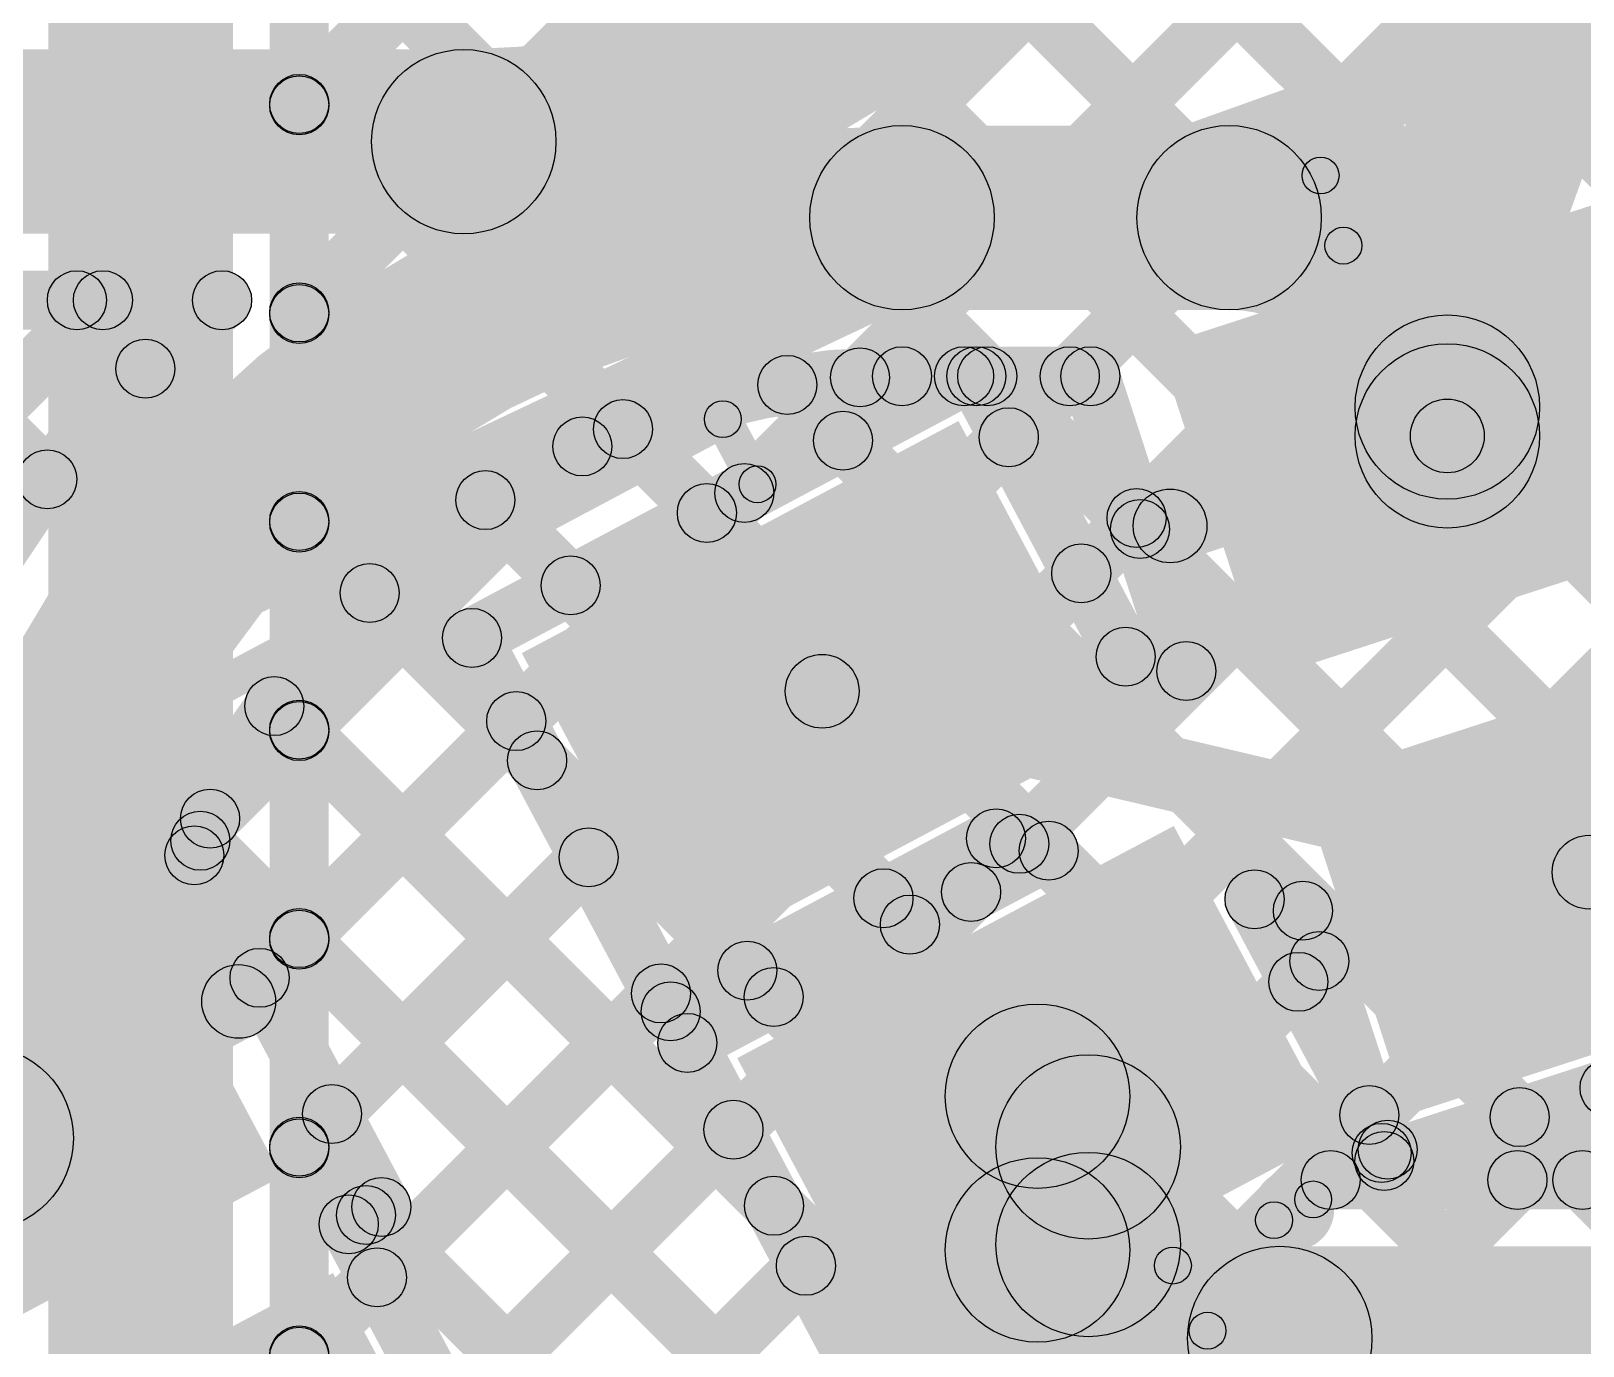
# Model space of a CAD drawing. Header units: millimetres. Extents: x -2.17 to 2.17, y -2.17 to 2.17.
# Drawn here: x -0.6979 to -0.4874, y 1.2414 to 1.4197 of the extents above; entities that cross this region are included whole.
import ezdxf

# ---------------------------------------------------------------- set-up
doc = ezdxf.new("R2010")
doc.units = ezdxf.units.MM
doc.header["$MEASUREMENT"] = 0
for name, color, linetype in [('BottomLayer', 5, 'Continuous'), ('Mechanical2', 216, 'Continuous'), ('TopLayer', 1, 'Continuous'), ('TopOverlay', 2, 'Continuous'), ('TopPaste', 8, 'Continuous'), ('TopSolder', 216, 'Continuous')]:
    doc.layers.add(name, color=color, linetype=linetype)

# ---------------------------------------------------------------- blocks, each defined once
blk = doc.blocks.new('WS2812B_M____167')
at = {"layer": 'TopLayer'}
for points in [[(0.03503945, 0.05078745), (0.09409455, 0.05078745), (0.09409455, 0.01141735), (0.03503945, 0.01141735)], [(0.03503945, -0.01141725), (0.09409455, -0.01141725), (0.09409455, -0.05078735), (0.03503945, -0.05078735)]]:
    blk.add_hatch(color=1, dxfattribs=at).paths.add_polyline_path(points)
at = {"layer": 'TopOverlay'}
h = blk.add_hatch(color=2, dxfattribs=at)
edge = h.paths.add_edge_path()
edge.add_arc((0.07, -0.06), 0.0025, 0, 360)
for points in [[(0.07249989999987501, -0.070000025), (0.067499900000125, -0.069999975), (0.067500000000125, -0.059999975), (0.07249999999987501, -0.060000025)], [(0.06999990178571557, -0.06750000000000064), (0.06999989821428444, -0.07249999999999936), (-0.07000000178571557, -0.07249989999999935), (-0.06999999821428443, -0.06749990000000064)]]:
    blk.add_hatch(color=2, dxfattribs=at).paths.add_polyline_path(points)
h = blk.add_hatch(color=2, dxfattribs=at)
edge = h.paths.add_edge_path()
edge.add_arc((0.0699999, -0.07), 0.0025, 0, 360)
h = blk.add_hatch(color=2, dxfattribs=at)
edge = h.paths.add_edge_path()
edge.add_arc((0.0699999, -0.07), 0.0025, 0, 360)
at = {"layer": 'TopPaste'}
for points in [[(0.03503945, 0.05078745), (0.09409455, 0.05078745), (0.09409455, 0.01141735), (0.03503945, 0.01141735)], [(0.03503945, -0.01141725), (0.09409455, -0.01141725), (0.09409455, -0.05078735), (0.03503945, -0.05078735)]]:
    blk.add_hatch(color=8, dxfattribs=at).paths.add_polyline_path(points)
at = {"layer": 'TopSolder'}
for points in [[(0.03103945, 0.05478745), (0.09809455, 0.05478745), (0.09809455, 0.00741735), (0.03103945, 0.00741735)], [(0.03103945, -0.00741725), (0.09809455, -0.00741725), (0.09809455, -0.05478735), (0.03103945, -0.05478735)]]:
    blk.add_hatch(color=216, dxfattribs=at).paths.add_polyline_path(points)
at = {"layer": 'TopOverlay'}
for centre in [(0.07, -0.06), (0.0699999, -0.07), (0.0699999, -0.07)]:
    blk.add_circle(centre, 0.0025, dxfattribs=at)
blk = doc.blocks.new('WS2812B_M____168')
at = {"layer": 'TopLayer'}
for points in [[(-0.09409445, 0.05078745), (-0.03503935, 0.05078745), (-0.03503935, 0.01141735), (-0.09409445, 0.01141735)], [(0.03503945, 0.05078765), (0.09409455, 0.05078765), (0.09409455, 0.01141755), (0.03503945, 0.01141755)], [(-0.09409445, -0.01141725), (-0.03503935, -0.01141725), (-0.03503935, -0.05078735), (-0.09409445, -0.05078735)], [(0.03503945, -0.01141735), (0.09409455, -0.01141735), (0.09409455, -0.05078745), (0.03503945, -0.05078745)]]:
    blk.add_hatch(color=1, dxfattribs=at).paths.add_polyline_path(points)
at = {"layer": 'TopOverlay'}
h = blk.add_hatch(color=2, dxfattribs=at)
edge = h.paths.add_edge_path()
edge.add_arc((-0.0700002, 0.0700001), 0.0025, 0, 360)
h = blk.add_hatch(color=2, dxfattribs=at)
edge = h.paths.add_edge_path()
edge.add_arc((-0.0700002, 0.0700001), 0.0025, 0, 360)
for points in [[(0.07000009821428954, 0.07250019999999936), (0.07000010178571045, 0.06750020000000063), (-0.07000019821428954, 0.06750010000000065), (-0.07000020178571045, 0.07250009999999936)], [(-0.06749980000200001, 0.06000019999999992), (-0.07249979999799999, 0.06000000000000008), (-0.07250019999799999, 0.07000000000000008), (-0.06750020000200001, 0.07000019999999992)], [(-0.06750010000112495, -0.0700002749985), (-0.07250009999887505, -0.0700001250015), (-0.07249979999887504, -0.0599999250015), (-0.06749980000112496, -0.0600000749985)], [(0.07000019821428954, -0.06750010000000065), (0.07000020178571045, -0.07250009999999936), (-0.07000009821428954, -0.07250019999999936), (-0.07000010178571045, -0.06750020000000063)]]:
    blk.add_hatch(color=2, dxfattribs=at).paths.add_polyline_path(points)
h = blk.add_hatch(color=2, dxfattribs=at)
edge = h.paths.add_edge_path()
edge.add_arc((-0.091, 0.0610001), 0.0025, 0, 360)
h = blk.add_hatch(color=2, dxfattribs=at)
edge = h.paths.add_edge_path()
edge.add_arc((-0.085, 0.0610001), 0.0025, 0, 360)
h = blk.add_hatch(color=2, dxfattribs=at)
edge = h.paths.add_edge_path()
edge.add_arc((-0.0699998, 0.0600001), 0.0025, 0, 360)
h = blk.add_hatch(color=2, dxfattribs=at)
edge = h.paths.add_edge_path()
edge.add_arc((-0.0699998, -0.06), 0.0025, 0, 360)
h = blk.add_hatch(color=2, dxfattribs=at)
edge = h.paths.add_edge_path()
edge.add_arc((-0.0700001, -0.0700002), 0.0025, 0, 360)
h = blk.add_hatch(color=2, dxfattribs=at)
edge = h.paths.add_edge_path()
edge.add_arc((-0.0700001, -0.0700002), 0.0025, 0, 360)
at = {"layer": 'TopPaste'}
for points in [[(-0.09409445, 0.05078745), (-0.03503935, 0.05078745), (-0.03503935, 0.01141735), (-0.09409445, 0.01141735)], [(0.03503945, 0.05078765), (0.09409455, 0.05078765), (0.09409455, 0.01141755), (0.03503945, 0.01141755)], [(-0.09409445, -0.01141725), (-0.03503935, -0.01141725), (-0.03503935, -0.05078735), (-0.09409445, -0.05078735)], [(0.03503945, -0.01141735), (0.09409455, -0.01141735), (0.09409455, -0.05078745), (0.03503945, -0.05078745)]]:
    blk.add_hatch(color=8, dxfattribs=at).paths.add_polyline_path(points)
at = {"layer": 'TopSolder'}
for points in [[(-0.09809445, 0.05478745), (-0.03103935, 0.05478745), (-0.03103935, 0.00741735), (-0.09809445, 0.00741735)], [(0.03103945, 0.05478765), (0.09809455, 0.05478765), (0.09809455, 0.00741755), (0.03103945, 0.00741755)], [(-0.09809445, -0.00741725), (-0.03103935, -0.00741725), (-0.03103935, -0.05478735), (-0.09809445, -0.05478735)], [(0.03103945, -0.00741735), (0.09809455, -0.00741735), (0.09809455, -0.05478745), (0.03103945, -0.05478745)]]:
    blk.add_hatch(color=216, dxfattribs=at).paths.add_polyline_path(points)
at = {"layer": 'TopOverlay', "const_width": 0.005}
blk.add_lwpolyline([(-0.085, 0.0610001, 1), (-0.091, 0.0610001, 1)], format="xyb", close=True, dxfattribs=at)
at = {"layer": 'TopOverlay'}
for centre in [(-0.0700002, 0.0700001), (-0.0700002, 0.0700001), (-0.091, 0.0610001), (-0.085, 0.0610001), (-0.0699998, 0.0600001), (-0.0699998, -0.06), (-0.0700001, -0.0700002), (-0.0700001, -0.0700002)]:
    blk.add_circle(centre, 0.0025, dxfattribs=at)

msp = doc.modelspace()

# ---------------------------------------------------------------- hatches: boundary and pattern name
at = {"layer": 'BottomLayer'}
for points in [[(-0.6586715728752539, 1.406992472875254), (-0.6643284271247462, 1.412649327124746), (-0.01714362712474619, 2.059834127124746), (-0.01148677287525381, 2.054177272875254)], [(-0.6586715728752539, 1.378708172875254), (-0.6643284271247462, 1.384365027124746), (0.01080927287525381, 2.059502727124746), (0.01646612712474619, 2.053845872875254)], [(-0.6586715728752539, 1.350423872875254), (-0.6643284271247462, 1.356080727124746), (0.03876217287525381, 2.059171327124746), (0.04441902712474619, 2.053514472875254)], [(-0.6586715728752539, 1.322139572875254), (-0.6643284271247462, 1.327796427124746), (0.06671497287525381, 2.058839827124746), (0.07237182712474619, 2.053182972875254)], [(-0.6586715728752539, 1.293855272875254), (-0.6643284271247462, 1.299512127124746), (0.09466787287525381, 2.058508427124746), (0.1003247271247462, 2.052851572875254)], [(-0.9163924271247461, 1.828554472875254), (-0.9107355728752539, 1.834211327124746), (0.1917578271247462, 0.7317179271247461), (0.1861009728752538, 0.7260610728752539)], [(-0.9346309271247462, 1.818508672875254), (-0.9289740728752539, 1.824165527124746), (0.1634735271247462, 0.7317179271247461), (0.1578166728752538, 0.7260610728752539)], [(-0.9528694271247461, 1.808462872875254), (-0.9472125728752538, 1.814119727124746), (0.1351892271247462, 0.7317179271247461), (0.1295323728752538, 0.7260610728752539)], [(-0.9711079271247461, 1.798417072875254), (-0.9654510728752539, 1.804073927124746), (0.1069049271247462, 0.7317179271247461), (0.1012480728752538, 0.7260610728752539)], [(-0.6586715728752539, 1.265570972875254), (-0.6643284271247462, 1.271227827124746), (-0.1344478271247462, 1.801108427124746), (-0.1287909728752538, 1.795451572875254)], [(-0.9893464271247462, 1.788371272875254), (-0.9836895728752538, 1.794028127124746), (0.07862062712474618, 0.7317179271247461), (0.07296377287525381, 0.7260610728752539)], [(-0.6586715728752539, 1.237286672875254), (-0.6643284271247462, 1.242943527124746), (-0.1357931271247462, 1.771478827124746), (-0.1301362728752538, 1.765821972875254)], [(-0.6586715728752539, 1.209002372875254), (-0.6643284271247462, 1.214659227124746), (-0.1357931271247462, 1.743194527124746), (-0.1301362728752538, 1.737537672875254)], [(-0.6586715728752539, 1.180718072875254), (-0.6643284271247462, 1.186374927124746), (-0.1357931271247462, 1.714910227124746), (-0.1301362728752538, 1.709253372875254)], [(-0.6586715728752539, 1.152433772875254), (-0.6643284271247462, 1.158090627124746), (-0.1357931271247462, 1.686625927124746), (-0.1301362728752538, 1.680969072875254)], [(-0.6586715728752539, 1.124149472875254), (-0.6643284271247462, 1.129806327124746), (-0.1357931271247462, 1.658341627124746), (-0.1301362728752538, 1.652684772875254)], [(-1.462475672875254, 0.2920610728752538), (-1.468132527124746, 0.2977179271247462), (-0.1357931271247462, 1.630057327124746), (-0.1301362728752538, 1.624400472875254)], [(-1.434191372875254, 0.2920610728752538), (-1.439848227124746, 0.2977179271247462), (-0.1357931271247462, 1.601773027124746), (-0.1301362728752538, 1.596116172875254)], [(-0.6705, 1.1213895), (-0.6955, 1.1213895), (-0.6955, 1.4413895), (-0.6705, 1.4413895)], [(-0.6575, 1.1213895), (-0.6655, 1.1213895), (-0.6655, 1.4413895), (-0.6575, 1.4413895)], [(-0.6643284271247462, 1.435068972875254), (-0.6586715728752539, 1.440725827124746), (0.05033632712474619, 0.7317179271247461), (0.04467947287525381, 0.7260610728752539)], [(-0.6643284271247462, 1.406784672875254), (-0.6586715728752539, 1.412441527124746), (0.02205202712474619, 0.7317179271247461), (0.01639517287525381, 0.7260610728752539)], [(-0.6643284271247462, 1.378500372875254), (-0.6586715728752539, 1.384157227124746), (-0.004080172875253809, 0.7295658271247462), (-0.00973702712474619, 0.7239089728752539)], [(-0.6643284271247462, 1.350216072875254), (-0.6586715728752539, 1.355872927124746), (-0.02374777287525381, 0.7209491271247461), (-0.02940462712474619, 0.7152922728752539)], [(-0.6643284271247462, 1.321931772875254), (-0.6586715728752539, 1.327588627124746), (-0.03879257287525381, 0.7077096271247462), (-0.04444942712474619, 0.7020527728752538)], [(-0.6643284271247462, 1.293647472875254), (-0.6586715728752539, 1.299304327124746), (-0.04949907287525381, 0.6901318271247462), (-0.05515592712474619, 0.6844749728752538)], [(-0.6643284271247462, 1.265363172875254), (-0.6586715728752539, 1.271020027124746), (-0.05461567287525381, 0.6669641271247462), (-0.06027252712474619, 0.6613072728752538)], [(-0.6643284271247462, 1.237078872875254), (-0.6586715728752539, 1.242735727124746), (-0.06957317287525382, 0.6536373271247461), (-0.07523002712474619, 0.6479804728752538)]]:
    msp.add_hatch(color=5, dxfattribs=at).paths.add_polyline_path(points)
h = msp.add_hatch(color=5, dxfattribs=at)
edge = h.paths.add_edge_path()
edge.add_arc((-0.6615, 1.4098209), 0.004, 0, 360)
h = msp.add_hatch(color=5, dxfattribs=at)
edge = h.paths.add_edge_path()
edge.add_arc((-0.6615, 1.4096131), 0.004, 0, 360)
h = msp.add_hatch(color=5, dxfattribs=at)
edge = h.paths.add_edge_path()
edge.add_arc((-0.6615, 1.3815366), 0.004, 0, 360)
h = msp.add_hatch(color=5, dxfattribs=at)
edge = h.paths.add_edge_path()
edge.add_arc((-0.6615, 1.3813288), 0.004, 0, 360)
h = msp.add_hatch(color=5, dxfattribs=at)
edge = h.paths.add_edge_path()
edge.add_arc((-0.6615, 1.3532523), 0.004, 0, 360)
h = msp.add_hatch(color=5, dxfattribs=at)
edge = h.paths.add_edge_path()
edge.add_arc((-0.6615, 1.3530445), 0.004, 0, 360)
h = msp.add_hatch(color=5, dxfattribs=at)
edge = h.paths.add_edge_path()
edge.add_arc((-0.6615, 1.324968), 0.004, 0, 360)
h = msp.add_hatch(color=5, dxfattribs=at)
edge = h.paths.add_edge_path()
edge.add_arc((-0.6615, 1.3247602), 0.004, 0, 360)
h = msp.add_hatch(color=5, dxfattribs=at)
edge = h.paths.add_edge_path()
edge.add_arc((-0.6615, 1.2966837), 0.004, 0, 360)
h = msp.add_hatch(color=5, dxfattribs=at)
edge = h.paths.add_edge_path()
edge.add_arc((-0.6615, 1.2964759), 0.004, 0, 360)
h = msp.add_hatch(color=5, dxfattribs=at)
edge = h.paths.add_edge_path()
edge.add_arc((-0.6615, 1.2683994), 0.004, 0, 360)
h = msp.add_hatch(color=5, dxfattribs=at)
edge = h.paths.add_edge_path()
edge.add_arc((-0.6615, 1.2681916), 0.004, 0, 360)
h = msp.add_hatch(color=5, dxfattribs=at)
edge = h.paths.add_edge_path()
edge.add_arc((-0.6615, 1.2401151), 0.004, 0, 360)
h = msp.add_hatch(color=5, dxfattribs=at)
edge = h.paths.add_edge_path()
edge.add_arc((-0.6615, 1.2399073), 0.004, 0, 360)
at = {"layer": 'TopLayer'}
for points in [[(-0.7333295, 1.3921993), (-0.7333295, 1.4171993), (-0.6391822, 1.4171993), (-0.6391822, 1.3921993)], [(-0.5797604, 1.3818895), (-0.5797604, 1.4068895), (-0.5354084, 1.4068895), (-0.5354084, 1.3818895)], [(-0.7333295, 1.3791993), (-0.7333295, 1.3871993), (-0.6719548, 1.3871993), (-0.6719548, 1.3791993)], [(-0.7566933728752538, 1.308970672875254), (-0.7623502271247461, 1.314627527124746), (-0.6909500271247462, 1.386027727124746), (-0.6852931728752538, 1.380370872875254)], [(-0.7227673271247461, 1.380370872875254), (-0.7171104728752539, 1.386027727124746), (-0.6928235728752539, 1.361740827124746), (-0.6984804271247461, 1.356083972875254)], [(-0.6944830271247462, 1.380370872875254), (-0.6888261728752538, 1.386027727124746), (-0.6795305728752539, 1.376732127124746), (-0.6851874271247461, 1.371075272875254)], [(-0.5042685120131196, 1.36003941839816), (-0.5073586879868803, 1.36954998160184), (-0.4697657879868803, 1.38176468160184), (-0.4666756120131196, 1.37225411839816)], [(-0.6361993107766669, 1.333871511208907), (-0.6399550892233331, 1.340935088791093), (-0.573215389223333, 1.376421288791093), (-0.569459610776667, 1.369357711208907)], [(-0.5797604, 1.3688895), (-0.5797604, 1.3768895), (-0.5713375, 1.3768895), (-0.5713375, 1.3688895)], [(-0.5696751, 1.3688895), (-0.5696751, 1.3768895), (-0.5542114, 1.3768895), (-0.5542114, 1.3688895)], [(-0.5983126728752538, 1.354214172875254), (-0.6039695271247462, 1.359871027124746), (-0.5882794271247461, 1.375561127124746), (-0.5826225728752539, 1.369904272875254)], [(-0.5981431271247462, 1.368883872875254), (-0.5924862728752539, 1.374540727124746), (-0.5849314728752538, 1.366985927124746), (-0.5905883271247462, 1.361329072875254)], [(-0.5732068917590885, 1.371011616358654), (-0.5661433082409115, 1.374767383641346), (-0.5459136082409115, 1.336720783641346), (-0.5529771917590884, 1.332965016358654)], [(-0.5710360271247461, 1.370061072875254), (-0.5653791728752539, 1.375717927124746), (-0.5446465728752539, 1.354985327124746), (-0.5503034271247461, 1.349328472875254)], [(-0.5624501728752539, 1.361792372875254), (-0.5681070271247461, 1.367449227124746), (-0.5598383271247461, 1.375717927124746), (-0.5541814728752539, 1.370061072875254)], [(-0.5580156260346854, 1.371653431928645), (-0.5504071739653147, 1.374125568071355), (-0.5374146739653147, 1.334138768071355), (-0.5450231260346853, 1.331666631928645)], [(-0.6204284271247461, 1.362884872875254), (-0.6147715728752539, 1.368541727124746), (-0.6033973728752539, 1.357167527124746), (-0.6090542271247461, 1.351510672875254)], [(-0.5418614120131197, 1.34782471839816), (-0.5449515879868804, 1.35733528160184), (-0.5073586879868803, 1.36954998160184), (-0.5042685120131196, 1.36003941839816)], [(-0.4933136, 1.3647947), (-0.5183136, 1.3647947), (-0.5183136, 1.3687097), (-0.4933136, 1.3687097)], [(-0.6707523728752539, 1.310058772875254), (-0.6764092271247462, 1.315715627124746), (-0.6259371271247461, 1.366187727124746), (-0.6202802728752539, 1.360530872875254)], [(-0.6390822271247462, 1.353254372875254), (-0.6334253728752539, 1.358911227124746), (-0.6218631728752538, 1.347349027124746), (-0.6275200271247462, 1.341692172875254)], [(-0.5526316728752538, 1.343326572875254), (-0.5582885271247462, 1.348983427124746), (-0.5507897271247462, 1.356482227124746), (-0.5451328728752538, 1.350825372875254)], [(-0.6547803271247461, 1.340668172875254), (-0.6491234728752538, 1.346325027124746), (-0.6264135728752539, 1.323615127124746), (-0.6320704271247461, 1.317958272875254)], [(-0.6416089900272172, 1.335525413101476), (-0.6345454099727829, 1.339281186898524), (-0.6076117099727828, 1.288626286898524), (-0.6146752900272172, 1.284870513101476)], [(-0.5503635988542365, 1.330949712249059), (-0.5485272011457635, 1.338736087750941), (-0.5403007011457636, 1.336795887750941), (-0.5421370988542364, 1.329009512249059)], [(-0.591740269407648, 1.325297020226399), (-0.5894447305923519, 1.335029979773601), (-0.485443530592352, 1.310501079773601), (-0.4877390694076481, 1.300768120226399)], [(-0.6677149271247461, 1.325318472875254), (-0.6620580728752539, 1.330975327124746), (-0.5942986728752538, 1.263215927124746), (-0.5999555271247461, 1.257559072875254)], [(-0.6640551728752538, 1.288471672875254), (-0.6697120271247461, 1.294128527124746), (-0.6349013271247461, 1.328939227124746), (-0.6292444728752539, 1.323282372875254)], [(-0.6092656082814456, 1.283216612535644), (-0.6130213917185544, 1.290280187464356), (-0.5688842917185544, 1.313748387464357), (-0.5651285082814456, 1.306684812535644)], [(-0.5679246287389397, 1.306323419297414), (-0.5660881712610604, 1.314109780702586), (-0.5589545712610603, 1.312427280702586), (-0.5607910287389397, 1.304640919297414)], [(-0.6777384271247462, 1.307057672875254), (-0.6720815728752538, 1.312714527124746), (-0.5861856728752538, 1.226818627124746), (-0.5918425271247462, 1.221161772875254)], [(-0.6069959134038967, 1.278948009811983), (-0.6107516865961032, 1.286011590188017), (-0.5617506865961033, 1.312065890188017), (-0.5579949134038967, 1.305002309811983)], [(-0.5675589728752538, 1.300114972875254), (-0.5732158271247462, 1.305771827124746), (-0.5666854271247461, 1.312302227124746), (-0.5610285728752539, 1.306645372875254)], [(-0.679251990367268, 1.306041513741018), (-0.672188409632732, 1.309797286258982), (-0.6468324096327319, 1.262109586258982), (-0.653895990367268, 1.258353813741018)], [(-0.6542366728752539, 1.270005872875254), (-0.6598935271247461, 1.275662727124746), (-0.6250828271247462, 1.310473427124746), (-0.6194259728752538, 1.304816572875254)], [(-0.5850996271247462, 1.299271772875254), (-0.5794427728752538, 1.304928627124746), (-0.5758679728752538, 1.301353827124746), (-0.5815248271247462, 1.295696972875254)], [(-0.5328739266500135, 1.29805661880473), (-0.5310374733499864, 1.30584298119527), (-0.5244838733499864, 1.30429728119527), (-0.5263203266500136, 1.29651091880473)], [(-0.5354874919785466, 1.300071916771395), (-0.5284239080214534, 1.303827683228604), (-0.5128642080214534, 1.274564083228604), (-0.5199277919785465, 1.270808316771395)], [(-0.5292063257283014, 1.299168030985693), (-0.5215978742716986, 1.301640169014307), (-0.5125917742716986, 1.273922269014307), (-0.5202002257283014, 1.271450130985693)], [(-0.5231762728752538, 1.287929072875254), (-0.5288331271247462, 1.293585927124746), (-0.5260126271247462, 1.296406427124746), (-0.5203557728752538, 1.290749572875254)], [(-0.6035654271247461, 1.289453272875254), (-0.5979085728752539, 1.295110127124746), (-0.5943337728752539, 1.291535327124746), (-0.5999906271247462, 1.285878472875254)], [(-0.7022636452787787, 1.265124160391285), (-0.7069583547212214, 1.273953639608715), (-0.6720576547212214, 1.292510639608715), (-0.6673629452787787, 1.283681160391285)], [(-0.5131329343718258, 1.262643573171478), (-0.5156050656281741, 1.270252026828522), (-0.4423212656281741, 1.294063326828522), (-0.4398491343718259, 1.286454873171478)], [(-0.6481152728752538, 1.247842972875254), (-0.6537721271247462, 1.253499827124746), (-0.6152644271247462, 1.292007527124746), (-0.6096075728752539, 1.286350672875254)], [(-0.6124055906443481, 1.28060191426213), (-0.605342009355652, 1.28435768573787), (-0.5812636093556519, 1.23907278573787), (-0.588327190644348, 1.23531701426213)], [(-0.4934756728752538, 1.261061072875254), (-0.4991325271247462, 1.266717927124746), (-0.4866482271247461, 1.279202227124746), (-0.4809913728752538, 1.273545372875254)], [(-0.6382967728752539, 1.229377172875254), (-0.6439536271247461, 1.235034027124746), (-0.6054459271247461, 1.273541727124746), (-0.5997890728752538, 1.267884872875254)], [(-0.5488891, 1.2543895), (-0.5738891, 1.2543895), (-0.5738891, 1.27524), (-0.5488891, 1.27524)], [(-0.5202002284470703, 1.271450139353227), (-0.5125917715529298, 1.273922260646773), (-0.5109264715529297, 1.268796960646773), (-0.5185349284470703, 1.266324839353227)], [(-0.5199277873712049, 1.270808308106254), (-0.512864212628795, 1.274564091893746), (-0.5103726126287951, 1.269878091893746), (-0.517436187371205, 1.266122308106254)], [(-0.4988425271247461, 1.269583272875254), (-0.4931856728752538, 1.275240127124746), (-0.4846634728752539, 1.266717927124746), (-0.4903203271247462, 1.261061072875254)], [(-0.5197575927277182, 1.260357720805782), (-0.5235134072722819, 1.267421279194218), (-0.5166086072722819, 1.271092679194218), (-0.5128527927277181, 1.264029120805782)], [(-0.5420164, 1.2551326), (-0.5670164, 1.2551326), (-0.5670164, 1.2683673), (-0.5420164, 1.2683673)], [(-0.5216355, 1.2598895), (-0.5216355, 1.2678895), (-0.4637777, 1.2678895), (-0.4637777, 1.2598895)], [(-0.6529010372168793, 1.254352597150495), (-0.6566567627831207, 1.261416202849505), (-0.6522420627831207, 1.263763502849505), (-0.6484863372168793, 1.256699897150495)], [(-0.6552659271247462, 1.256300872875254), (-0.6496090728752538, 1.261957727124746), (-0.5966308728752538, 1.208979527124746), (-0.6022877271247461, 1.203322672875254)], [(-0.6583106907100881, 1.256006514385769), (-0.6512471092899119, 1.259762285614231), (-0.624391009289912, 1.209253285614231), (-0.631454590710088, 1.205497514385769)], [(-0.6284783728752539, 1.210911272875254), (-0.6341352271247461, 1.216568127124746), (-0.5956274271247461, 1.255075927124746), (-0.5899705728752539, 1.249419072875254)], [(-0.5420164, 1.1557883), (-0.5670164, 1.1557883), (-0.5670164, 1.2551326), (-0.5420164, 1.2551326)], [(-0.5285386, 1.2298895), (-0.5285386, 1.2548895), (-0.4637777, 1.2548895), (-0.4637777, 1.2298895)]]:
    msp.add_hatch(color=1, dxfattribs=at).paths.add_polyline_path(points)
h = msp.add_hatch(color=1, dxfattribs=at)
edge = h.paths.add_edge_path()
edge.add_arc((-0.6391822, 1.4046993), 0.0125, 0, 360)
h = msp.add_hatch(color=1, dxfattribs=at)
edge = h.paths.add_edge_path()
edge.add_arc((-0.6391822, 1.4046993), 0.0125, 0, 360)
h = msp.add_hatch(color=1, dxfattribs=at)
edge = h.paths.add_edge_path()
edge.add_arc((-0.5797604, 1.3943895), 0.0125, 0, 360)
h = msp.add_hatch(color=1, dxfattribs=at)
edge = h.paths.add_edge_path()
edge.add_arc((-0.5797604, 1.3943895), 0.0125, 0, 360)
h = msp.add_hatch(color=1, dxfattribs=at)
edge = h.paths.add_edge_path()
edge.add_arc((-0.5354084, 1.3943895), 0.0125, 0, 360)
h = msp.add_hatch(color=1, dxfattribs=at)
edge = h.paths.add_edge_path()
edge.add_arc((-0.5354084, 1.3943895), 0.0125, 0, 360)
h = msp.add_hatch(color=1, dxfattribs=at)
edge = h.paths.add_edge_path()
edge.add_arc((-0.6916546, 1.3831993), 0.004, 0, 360)
h = msp.add_hatch(color=1, dxfattribs=at)
edge = h.paths.add_edge_path()
edge.add_arc((-0.6881216, 1.3831993), 0.004, 0, 360)
h = msp.add_hatch(color=1, dxfattribs=at)
edge = h.paths.add_edge_path()
edge.add_arc((-0.6719548, 1.3831993), 0.004, 0, 360)
h = msp.add_hatch(color=1, dxfattribs=at)
edge = h.paths.add_edge_path()
edge.add_arc((-0.6719548, 1.3831993), 0.004, 0, 360)
h = msp.add_hatch(color=1, dxfattribs=at)
edge = h.paths.add_edge_path()
edge.add_arc((-0.5058136, 1.3687097), 0.0125, 0, 360)
h = msp.add_hatch(color=1, dxfattribs=at)
edge = h.paths.add_edge_path()
edge.add_arc((-0.5058136, 1.3687097), 0.0125, 0, 360)
h = msp.add_hatch(color=1, dxfattribs=at)
edge = h.paths.add_edge_path()
edge.add_arc((-0.682359, 1.3739037), 0.004, 0, 360)
h = msp.add_hatch(color=1, dxfattribs=at)
edge = h.paths.add_edge_path()
edge.add_arc((-0.585451, 1.3727327), 0.004, 0, 360)
h = msp.add_hatch(color=1, dxfattribs=at)
edge = h.paths.add_edge_path()
edge.add_arc((-0.5797604, 1.3728895), 0.004, 0, 360)
h = msp.add_hatch(color=1, dxfattribs=at)
edge = h.paths.add_edge_path()
edge.add_arc((-0.5797604, 1.3728895), 0.004, 0, 360)
h = msp.add_hatch(color=1, dxfattribs=at)
edge = h.paths.add_edge_path()
edge.add_arc((-0.5713375, 1.3728895), 0.004, 0, 360)
h = msp.add_hatch(color=1, dxfattribs=at)
edge = h.paths.add_edge_path()
edge.add_arc((-0.5713375, 1.3728895), 0.004, 0, 360)
h = msp.add_hatch(color=1, dxfattribs=at)
edge = h.paths.add_edge_path()
edge.add_arc((-0.5696751, 1.3728895), 0.004, 0, 360)
h = msp.add_hatch(color=1, dxfattribs=at)
edge = h.paths.add_edge_path()
edge.add_arc((-0.5696751, 1.3728895), 0.004, 0, 360)
h = msp.add_hatch(color=1, dxfattribs=at)
edge = h.paths.add_edge_path()
edge.add_arc((-0.5682076, 1.3728895), 0.004, 0, 360)
h = msp.add_hatch(color=1, dxfattribs=at)
edge = h.paths.add_edge_path()
edge.add_arc((-0.5570099, 1.3728895), 0.004, 0, 360)
h = msp.add_hatch(color=1, dxfattribs=at)
edge = h.paths.add_edge_path()
edge.add_arc((-0.5542114, 1.3728895), 0.004, 0, 360)
h = msp.add_hatch(color=1, dxfattribs=at)
edge = h.paths.add_edge_path()
edge.add_arc((-0.5542114, 1.3728895), 0.004, 0, 360)
h = msp.add_hatch(color=1, dxfattribs=at)
edge = h.paths.add_edge_path()
edge.add_arc((-0.5058136, 1.3647947), 0.0125, 0, 360)
h = msp.add_hatch(color=1, dxfattribs=at)
edge = h.paths.add_edge_path()
edge.add_arc((-0.5058136, 1.3647947), 0.0125, 0, 360)
h = msp.add_hatch(color=1, dxfattribs=at)
edge = h.paths.add_edge_path()
edge.add_arc((-0.5953147, 1.3717123), 0.004, 0, 360)
h = msp.add_hatch(color=1, dxfattribs=at)
edge = h.paths.add_edge_path()
edge.add_arc((-0.6176, 1.3657133), 0.004, 0, 360)
h = msp.add_hatch(color=1, dxfattribs=at)
edge = h.paths.add_edge_path()
edge.add_arc((-0.5877599, 1.3641575), 0.004, 0, 360)
h = msp.add_hatch(color=1, dxfattribs=at)
edge = h.paths.add_edge_path()
edge.add_arc((-0.5652786, 1.3646208), 0.004, 0, 360)
h = msp.add_hatch(color=1, dxfattribs=at)
edge = h.paths.add_edge_path()
edge.add_arc((-0.5058136, 1.3647947), 0.005, 0, 360)
h = msp.add_hatch(color=1, dxfattribs=at)
edge = h.paths.add_edge_path()
edge.add_arc((-0.5058136, 1.3647947), 0.005, 0, 360)
h = msp.add_hatch(color=1, dxfattribs=at)
edge = h.paths.add_edge_path()
edge.add_arc((-0.6231087, 1.3633593), 0.004, 0, 360)
h = msp.add_hatch(color=1, dxfattribs=at)
edge = h.paths.add_edge_path()
edge.add_arc((-0.695652, 1.3589124), 0.004, 0, 360)
h = msp.add_hatch(color=1, dxfattribs=at)
edge = h.paths.add_edge_path()
edge.add_arc((-0.6362538, 1.3560828), 0.004, 0, 360)
h = msp.add_hatch(color=1, dxfattribs=at)
edge = h.paths.add_edge_path()
edge.add_arc((-0.6011411, 1.3570426), 0.004, 0, 360)
h = msp.add_hatch(color=1, dxfattribs=at)
edge = h.paths.add_edge_path()
edge.add_arc((-0.6062258, 1.3543391), 0.004, 0, 360)
h = msp.add_hatch(color=1, dxfattribs=at)
edge = h.paths.add_edge_path()
edge.add_arc((-0.5479613, 1.3536538), 0.004, 0, 360)
h = msp.add_hatch(color=1, dxfattribs=at)
edge = h.paths.add_edge_path()
edge.add_arc((-0.5434065, 1.35258), 0.005, 0, 360)
h = msp.add_hatch(color=1, dxfattribs=at)
edge = h.paths.add_edge_path()
edge.add_arc((-0.547475, 1.3521569), 0.004, 0, 360)
h = msp.add_hatch(color=1, dxfattribs=at)
edge = h.paths.add_edge_path()
edge.add_arc((-0.5554601, 1.346155), 0.004, 0, 360)
h = msp.add_hatch(color=1, dxfattribs=at)
edge = h.paths.add_edge_path()
edge.add_arc((-0.6519519, 1.3434966), 0.004, 0, 360)
h = msp.add_hatch(color=1, dxfattribs=at)
edge = h.paths.add_edge_path()
edge.add_arc((-0.6246916, 1.3445206), 0.004, 0, 360)
h = msp.add_hatch(color=1, dxfattribs=at)
edge = h.paths.add_edge_path()
edge.add_arc((-0.6380772, 1.3374033), 0.004, 0, 360)
h = msp.add_hatch(color=1, dxfattribs=at)
edge = h.paths.add_edge_path()
edge.add_arc((-0.6380772, 1.3374033), 0.004, 0, 360)
h = msp.add_hatch(color=1, dxfattribs=at)
edge = h.paths.add_edge_path()
edge.add_arc((-0.5494454, 1.3348429), 0.004, 0, 360)
h = msp.add_hatch(color=1, dxfattribs=at)
edge = h.paths.add_edge_path()
edge.add_arc((-0.5494454, 1.3348429), 0.004, 0, 360)
h = msp.add_hatch(color=1, dxfattribs=at)
edge = h.paths.add_edge_path()
edge.add_arc((-0.5412189, 1.3329027), 0.004, 0, 360)
h = msp.add_hatch(color=1, dxfattribs=at)
edge = h.paths.add_edge_path()
edge.add_arc((-0.5412189, 1.3329027), 0.004, 0, 360)
h = msp.add_hatch(color=1, dxfattribs=at)
edge = h.paths.add_edge_path()
edge.add_arc((-0.5905925, 1.3301635), 0.005, 0, 360)
h = msp.add_hatch(color=1, dxfattribs=at)
edge = h.paths.add_edge_path()
edge.add_arc((-0.6648865, 1.3281469), 0.004, 0, 360)
h = msp.add_hatch(color=1, dxfattribs=at)
edge = h.paths.add_edge_path()
edge.add_arc((-0.6320729, 1.3261108), 0.004, 0, 360)
h = msp.add_hatch(color=1, dxfattribs=at)
edge = h.paths.add_edge_path()
edge.add_arc((-0.629242, 1.3207867), 0.004, 0, 360)
h = msp.add_hatch(color=1, dxfattribs=at)
edge = h.paths.add_edge_path()
edge.add_arc((-0.6735808, 1.3128872), 0.004, 0, 360)
h = msp.add_hatch(color=1, dxfattribs=at)
edge = h.paths.add_edge_path()
edge.add_arc((-0.67491, 1.3098861), 0.004, 0, 360)
h = msp.add_hatch(color=1, dxfattribs=at)
edge = h.paths.add_edge_path()
edge.add_arc((-0.5670064, 1.3102166), 0.004, 0, 360)
h = msp.add_hatch(color=1, dxfattribs=at)
edge = h.paths.add_edge_path()
edge.add_arc((-0.5670064, 1.3102166), 0.004, 0, 360)
h = msp.add_hatch(color=1, dxfattribs=at)
edge = h.paths.add_edge_path()
edge.add_arc((-0.563857, 1.3094738), 0.004, 0, 360)
h = msp.add_hatch(color=1, dxfattribs=at)
edge = h.paths.add_edge_path()
edge.add_arc((-0.6757202, 1.3079194), 0.004, 0, 360)
h = msp.add_hatch(color=1, dxfattribs=at)
edge = h.paths.add_edge_path()
edge.add_arc((-0.6757202, 1.3079194), 0.004, 0, 360)
h = msp.add_hatch(color=1, dxfattribs=at)
edge = h.paths.add_edge_path()
edge.add_arc((-0.6222544, 1.307645), 0.004, 0, 360)
h = msp.add_hatch(color=1, dxfattribs=at)
edge = h.paths.add_edge_path()
edge.add_arc((-0.5598728, 1.3085341), 0.004, 0, 360)
h = msp.add_hatch(color=1, dxfattribs=at)
edge = h.paths.add_edge_path()
edge.add_arc((-0.5598728, 1.3085341), 0.004, 0, 360)
h = msp.add_hatch(color=1, dxfattribs=at)
edge = h.paths.add_edge_path()
edge.add_arc((-0.4865913, 1.3056346), 0.005, 0, 360)
h = msp.add_hatch(color=1, dxfattribs=at)
edge = h.paths.add_edge_path()
edge.add_arc((-0.5703874, 1.3029434), 0.004, 0, 360)
h = msp.add_hatch(color=1, dxfattribs=at)
edge = h.paths.add_edge_path()
edge.add_arc((-0.5822712, 1.3021002), 0.004, 0, 360)
h = msp.add_hatch(color=1, dxfattribs=at)
edge = h.paths.add_edge_path()
edge.add_arc((-0.5319557, 1.3019498), 0.004, 0, 360)
h = msp.add_hatch(color=1, dxfattribs=at)
edge = h.paths.add_edge_path()
edge.add_arc((-0.5319557, 1.3019498), 0.004, 0, 360)
h = msp.add_hatch(color=1, dxfattribs=at)
edge = h.paths.add_edge_path()
edge.add_arc((-0.5254021, 1.3004041), 0.004, 0, 360)
h = msp.add_hatch(color=1, dxfattribs=at)
edge = h.paths.add_edge_path()
edge.add_arc((-0.5254021, 1.3004041), 0.004, 0, 360)
h = msp.add_hatch(color=1, dxfattribs=at)
edge = h.paths.add_edge_path()
edge.add_arc((-0.5786964, 1.2985254), 0.004, 0, 360)
h = msp.add_hatch(color=1, dxfattribs=at)
edge = h.paths.add_edge_path()
edge.add_arc((-0.5231842, 1.293578), 0.004, 0, 360)
h = msp.add_hatch(color=1, dxfattribs=at)
edge = h.paths.add_edge_path()
edge.add_arc((-0.6668836, 1.2913001), 0.004, 0, 360)
h = msp.add_hatch(color=1, dxfattribs=at)
edge = h.paths.add_edge_path()
edge.add_arc((-0.600737, 1.2922817), 0.004, 0, 360)
h = msp.add_hatch(color=1, dxfattribs=at)
edge = h.paths.add_edge_path()
edge.add_arc((-0.5260047, 1.2907575), 0.004, 0, 360)
h = msp.add_hatch(color=1, dxfattribs=at)
edge = h.paths.add_edge_path()
edge.add_arc((-0.6697103, 1.2880959), 0.005, 0, 360)
h = msp.add_hatch(color=1, dxfattribs=at)
edge = h.paths.add_edge_path()
edge.add_arc((-0.612436, 1.2891791), 0.004, 0, 360)
h = msp.add_hatch(color=1, dxfattribs=at)
edge = h.paths.add_edge_path()
edge.add_arc((-0.5971622, 1.2887069), 0.004, 0, 360)
h = msp.add_hatch(color=1, dxfattribs=at)
edge = h.paths.add_edge_path()
edge.add_arc((-0.6111435, 1.2867484), 0.004, 0, 360)
h = msp.add_hatch(color=1, dxfattribs=at)
edge = h.paths.add_edge_path()
edge.add_arc((-0.6111435, 1.2867484), 0.004, 0, 360)
h = msp.add_hatch(color=1, dxfattribs=at)
edge = h.paths.add_edge_path()
edge.add_arc((-0.6088738, 1.2824798), 0.004, 0, 360)
h = msp.add_hatch(color=1, dxfattribs=at)
edge = h.paths.add_edge_path()
edge.add_arc((-0.6088738, 1.2824798), 0.004, 0, 360)
h = msp.add_hatch(color=1, dxfattribs=at)
edge = h.paths.add_edge_path()
edge.add_arc((-0.5613891, 1.27524), 0.0125, 0, 360)
h = msp.add_hatch(color=1, dxfattribs=at)
edge = h.paths.add_edge_path()
edge.add_arc((-0.5613891, 1.27524), 0.0125, 0, 360)
h = msp.add_hatch(color=1, dxfattribs=at)
edge = h.paths.add_edge_path()
edge.add_arc((-0.704611, 1.2695389), 0.0125, 0, 360)
h = msp.add_hatch(color=1, dxfattribs=at)
edge = h.paths.add_edge_path()
edge.add_arc((-0.704611, 1.2695389), 0.0125, 0, 360)
h = msp.add_hatch(color=1, dxfattribs=at)
edge = h.paths.add_edge_path()
edge.add_arc((-0.5545164, 1.2683673), 0.0125, 0, 360)
h = msp.add_hatch(color=1, dxfattribs=at)
edge = h.paths.add_edge_path()
edge.add_arc((-0.5545164, 1.2683673), 0.0125, 0, 360)
h = msp.add_hatch(color=1, dxfattribs=at)
edge = h.paths.add_edge_path()
edge.add_arc((-0.4838198, 1.2763738), 0.004, 0, 360)
h = msp.add_hatch(color=1, dxfattribs=at)
edge = h.paths.add_edge_path()
edge.add_arc((-0.6570651, 1.2728343), 0.004, 0, 360)
h = msp.add_hatch(color=1, dxfattribs=at)
edge = h.paths.add_edge_path()
edge.add_arc((-0.516396, 1.2726862), 0.004, 0, 360)
h = msp.add_hatch(color=1, dxfattribs=at)
edge = h.paths.add_edge_path()
edge.add_arc((-0.516396, 1.2726862), 0.004, 0, 360)
h = msp.add_hatch(color=1, dxfattribs=at)
edge = h.paths.add_edge_path()
edge.add_arc((-0.516396, 1.2726862), 0.004, 0, 360)
h = msp.add_hatch(color=1, dxfattribs=at)
edge = h.paths.add_edge_path()
edge.add_arc((-0.516396, 1.2726862), 0.004, 0, 360)
h = msp.add_hatch(color=1, dxfattribs=at)
edge = h.paths.add_edge_path()
edge.add_arc((-0.4960141, 1.2724117), 0.004, 0, 360)
h = msp.add_hatch(color=1, dxfattribs=at)
edge = h.paths.add_edge_path()
edge.add_arc((-0.6026175, 1.2707133), 0.004, 0, 360)
h = msp.add_hatch(color=1, dxfattribs=at)
edge = h.paths.add_edge_path()
edge.add_arc((-0.5147307, 1.2675609), 0.004, 0, 360)
h = msp.add_hatch(color=1, dxfattribs=at)
edge = h.paths.add_edge_path()
edge.add_arc((-0.5147307, 1.2675609), 0.004, 0, 360)
h = msp.add_hatch(color=1, dxfattribs=at)
edge = h.paths.add_edge_path()
edge.add_arc((-0.5139044, 1.2680002), 0.004, 0, 360)
h = msp.add_hatch(color=1, dxfattribs=at)
edge = h.paths.add_edge_path()
edge.add_arc((-0.514369, 1.2664478), 0.004, 0, 360)
h = msp.add_hatch(color=1, dxfattribs=at)
edge = h.paths.add_edge_path()
edge.add_arc((-0.5613891, 1.2543895), 0.0125, 0, 360)
h = msp.add_hatch(color=1, dxfattribs=at)
edge = h.paths.add_edge_path()
edge.add_arc((-0.5613891, 1.2543895), 0.0125, 0, 360)
h = msp.add_hatch(color=1, dxfattribs=at)
edge = h.paths.add_edge_path()
edge.add_arc((-0.5545164, 1.2551326), 0.0125, 0, 360)
h = msp.add_hatch(color=1, dxfattribs=at)
edge = h.paths.add_edge_path()
edge.add_arc((-0.5545164, 1.2551326), 0.0125, 0, 360)
h = msp.add_hatch(color=1, dxfattribs=at)
edge = h.paths.add_edge_path()
edge.add_arc((-0.5545164, 1.2551326), 0.0125, 0, 360)
h = msp.add_hatch(color=1, dxfattribs=at)
edge = h.paths.add_edge_path()
edge.add_arc((-0.5216355, 1.2638895), 0.004, 0, 360)
h = msp.add_hatch(color=1, dxfattribs=at)
edge = h.paths.add_edge_path()
edge.add_arc((-0.5216355, 1.2638895), 0.004, 0, 360)
h = msp.add_hatch(color=1, dxfattribs=at)
edge = h.paths.add_edge_path()
edge.add_arc((-0.4963041, 1.2638895), 0.004, 0, 360)
h = msp.add_hatch(color=1, dxfattribs=at)
edge = h.paths.add_edge_path()
edge.add_arc((-0.4874919, 1.2638895), 0.004, 0, 360)
h = msp.add_hatch(color=1, dxfattribs=at)
edge = h.paths.add_edge_path()
edge.add_arc((-0.6524375, 1.2591293), 0.004, 0, 360)
h = msp.add_hatch(color=1, dxfattribs=at)
edge = h.paths.add_edge_path()
edge.add_arc((-0.6503642, 1.2602317), 0.004, 0, 360)
h = msp.add_hatch(color=1, dxfattribs=at)
edge = h.paths.add_edge_path()
edge.add_arc((-0.6503642, 1.2602317), 0.004, 0, 360)
h = msp.add_hatch(color=1, dxfattribs=at)
edge = h.paths.add_edge_path()
edge.add_arc((-0.5971271, 1.2603875), 0.004, 0, 360)
h = msp.add_hatch(color=1, dxfattribs=at)
edge = h.paths.add_edge_path()
edge.add_arc((-0.6547789, 1.2578844), 0.004, 0, 360)
h = msp.add_hatch(color=1, dxfattribs=at)
edge = h.paths.add_edge_path()
edge.add_arc((-0.6547789, 1.2578844), 0.004, 0, 360)
h = msp.add_hatch(color=1, dxfattribs=at)
edge = h.paths.add_edge_path()
edge.add_arc((-0.6509437, 1.2506714), 0.004, 0, 360)
h = msp.add_hatch(color=1, dxfattribs=at)
edge = h.paths.add_edge_path()
edge.add_arc((-0.592799, 1.2522475), 0.004, 0, 360)
h = msp.add_hatch(color=1, dxfattribs=at)
edge = h.paths.add_edge_path()
edge.add_arc((-0.5285386, 1.2423895), 0.0125, 0, 360)
h = msp.add_hatch(color=1, dxfattribs=at)
edge = h.paths.add_edge_path()
edge.add_arc((-0.5285386, 1.2423895), 0.0125, 0, 360)

# ---------------------------------------------------------------- linework, layer by layer
at = {"layer": 'BottomLayer'}
for centre in [(-0.6615, 1.4098209), (-0.6615, 1.4096131), (-0.6615, 1.3815366), (-0.6615, 1.3813288), (-0.6615, 1.3532523), (-0.6615, 1.3530445), (-0.6615, 1.324968), (-0.6615, 1.3247602), (-0.6615, 1.2966837), (-0.6615, 1.2964759), (-0.6615, 1.2683994), (-0.6615, 1.2681916), (-0.6615, 1.2401151), (-0.6615, 1.2399073)]:
    msp.add_circle(centre, 0.004, dxfattribs=at)
at = {"layer": 'Mechanical2', "const_width": 0.01}
for points in [[(2.1653543, 0.001, 1), (-2.1653543, 0.001, 1)], [(2.081354, -0.01, 1), (-2.049354, -0.01, 1)], [(1.8405512, 0.001, 1), (-1.8405512, 0.001, 1)], [(1.6437008, 0.001, 1), (-1.6437008, 0.001, 1)], [(1.503937, 0, 1), (-1.503937, 0, 1)], [(1.3070866, 0.001, 1), (-1.3070866, 0.001, 1)]]:
    msp.add_lwpolyline(points, format="xyb", close=True, dxfattribs=at)
at = {"layer": 'TopLayer'}
for points, const_width in [([(-0.549492, 1.4943895, -0.4142135553784139), (-0.6391822, 1.4046993)], 0.025), ([(-0.5058136, 1.3687097, -0.4142135623730951), (-0.4058136, 1.4687097)], 0.025), ([(-0.704611, 1.2695389, -0.4142135623730951), (-0.5797604, 1.3943895)], 0.025), ([(-0.5354084, 1.3943895, -0.4142135623730951), (-0.5058136, 1.3647947)], 0.025), ([(-0.7199804, 1.3114539, -0.150836455647266), (-0.6719548, 1.3831993)], 0.008), ([(-0.6757202, 1.3079194, -0.3066869289259159), (-0.5797604, 1.3728895)], 0.008), ([(-0.7253712, 1.2902991, -0.4142135623730951), (-0.704611, 1.2695389)], 0.025), ([(-0.5613891, 1.27524, -0.4142135623730951), (-0.5545164, 1.2683673)], 0.025), ([(-0.5613891, 1.2543895, -0.4142135623730951), (-0.6613891, 1.1543895)], 0.025), ([(-0.5285386, 1.2423895, -0.2320600605920087), (-0.5545164, 1.2551326)], 0.025)]:
    msp.add_lwpolyline(points, format="xyb", dxfattribs=dict(at, const_width=const_width))
for centre, radius in [((-0.6391822, 1.4046993), 0.0125), ((-0.6391822, 1.4046993), 0.0125), ((-0.5797604, 1.3943895), 0.0125), ((-0.5797604, 1.3943895), 0.0125), ((-0.5354084, 1.3943895), 0.0125), ((-0.5354084, 1.3943895), 0.0125), ((-0.6916546, 1.3831993), 0.004), ((-0.6881216, 1.3831993), 0.004), ((-0.6719548, 1.3831993), 0.004), ((-0.6719548, 1.3831993), 0.004), ((-0.5058136, 1.3687097), 0.0125), ((-0.5058136, 1.3687097), 0.0125), ((-0.682359, 1.3739037), 0.004), ((-0.585451, 1.3727327), 0.004), ((-0.5797604, 1.3728895), 0.004), ((-0.5797604, 1.3728895), 0.004), ((-0.5713375, 1.3728895), 0.004), ((-0.5713375, 1.3728895), 0.004), ((-0.5696751, 1.3728895), 0.004), ((-0.5696751, 1.3728895), 0.004), ((-0.5682076, 1.3728895), 0.004), ((-0.5570099, 1.3728895), 0.004), ((-0.5542114, 1.3728895), 0.004), ((-0.5542114, 1.3728895), 0.004), ((-0.5058136, 1.3647947), 0.0125), ((-0.5058136, 1.3647947), 0.0125), ((-0.5953147, 1.3717123), 0.004), ((-0.6176, 1.3657133), 0.004), ((-0.5877599, 1.3641575), 0.004), ((-0.5652786, 1.3646208), 0.004), ((-0.5058136, 1.3647947), 0.005), ((-0.5058136, 1.3647947), 0.005), ((-0.6231087, 1.3633593), 0.004), ((-0.695652, 1.3589124), 0.004), ((-0.6362538, 1.3560828), 0.004), ((-0.6011411, 1.3570426), 0.004), ((-0.6062258, 1.3543391), 0.004), ((-0.5479613, 1.3536538), 0.004), ((-0.5434065, 1.35258), 0.005), ((-0.547475, 1.3521569), 0.004), ((-0.5554601, 1.346155), 0.004), ((-0.6519519, 1.3434966), 0.004), ((-0.6246916, 1.3445206), 0.004), ((-0.6380772, 1.3374033), 0.004), ((-0.6380772, 1.3374033), 0.004), ((-0.5494454, 1.3348429), 0.004), ((-0.5494454, 1.3348429), 0.004), ((-0.5412189, 1.3329027), 0.004), ((-0.5412189, 1.3329027), 0.004), ((-0.5905925, 1.3301635), 0.005), ((-0.6648865, 1.3281469), 0.004), ((-0.6320729, 1.3261108), 0.004), ((-0.629242, 1.3207867), 0.004), ((-0.6735808, 1.3128872), 0.004), ((-0.67491, 1.3098861), 0.004), ((-0.5670064, 1.3102166), 0.004), ((-0.5670064, 1.3102166), 0.004), ((-0.563857, 1.3094738), 0.004), ((-0.6757202, 1.3079194), 0.004), ((-0.6757202, 1.3079194), 0.004), ((-0.6222544, 1.307645), 0.004), ((-0.5598728, 1.3085341), 0.004), ((-0.5598728, 1.3085341), 0.004), ((-0.4865913, 1.3056346), 0.005), ((-0.5703874, 1.3029434), 0.004), ((-0.5822712, 1.3021002), 0.004), ((-0.5319557, 1.3019498), 0.004), ((-0.5319557, 1.3019498), 0.004), ((-0.5254021, 1.3004041), 0.004), ((-0.5254021, 1.3004041), 0.004), ((-0.5786964, 1.2985254), 0.004), ((-0.5231842, 1.293578), 0.004), ((-0.6668836, 1.2913001), 0.004), ((-0.600737, 1.2922817), 0.004), ((-0.5260047, 1.2907575), 0.004), ((-0.6697103, 1.2880959), 0.005), ((-0.612436, 1.2891791), 0.004), ((-0.5971622, 1.2887069), 0.004), ((-0.6111435, 1.2867484), 0.004), ((-0.6111435, 1.2867484), 0.004), ((-0.6088738, 1.2824798), 0.004), ((-0.6088738, 1.2824798), 0.004), ((-0.5613891, 1.27524), 0.0125), ((-0.5613891, 1.27524), 0.0125), ((-0.704611, 1.2695389), 0.0125), ((-0.704611, 1.2695389), 0.0125), ((-0.5545164, 1.2683673), 0.0125), ((-0.5545164, 1.2683673), 0.0125), ((-0.4838198, 1.2763738), 0.004), ((-0.6570651, 1.2728343), 0.004), ((-0.516396, 1.2726862), 0.004), ((-0.516396, 1.2726862), 0.004), ((-0.516396, 1.2726862), 0.004), ((-0.516396, 1.2726862), 0.004), ((-0.4960141, 1.2724117), 0.004), ((-0.6026175, 1.2707133), 0.004), ((-0.5147307, 1.2675609), 0.004), ((-0.5147307, 1.2675609), 0.004), ((-0.5139044, 1.2680002), 0.004), ((-0.514369, 1.2664478), 0.004), ((-0.5613891, 1.2543895), 0.0125), ((-0.5613891, 1.2543895), 0.0125), ((-0.5545164, 1.2551326), 0.0125), ((-0.5545164, 1.2551326), 0.0125), ((-0.5545164, 1.2551326), 0.0125), ((-0.5216355, 1.2638895), 0.004), ((-0.5216355, 1.2638895), 0.004), ((-0.4963041, 1.2638895), 0.004), ((-0.4874919, 1.2638895), 0.004), ((-0.6524375, 1.2591293), 0.004), ((-0.6503642, 1.2602317), 0.004), ((-0.6503642, 1.2602317), 0.004), ((-0.5971271, 1.2603875), 0.004), ((-0.6547789, 1.2578844), 0.004), ((-0.6547789, 1.2578844), 0.004), ((-0.6509437, 1.2506714), 0.004), ((-0.592799, 1.2522475), 0.004), ((-0.5285386, 1.2423895), 0.0125), ((-0.5285386, 1.2423895), 0.0125)]:
    msp.add_circle(centre, radius, dxfattribs=at)

# ---------------------------------------------------------------- block references
for name, p, rotation in [('WS2812B_M____167', (-0.4347956, 1.355167), 198), ('WS2812B_M____168', (-0.633, 1.2723895), 208)]:
    msp.add_blockref(name, p, dxfattribs=dict(rotation=rotation))

doc.saveas('drawing.dxf')
